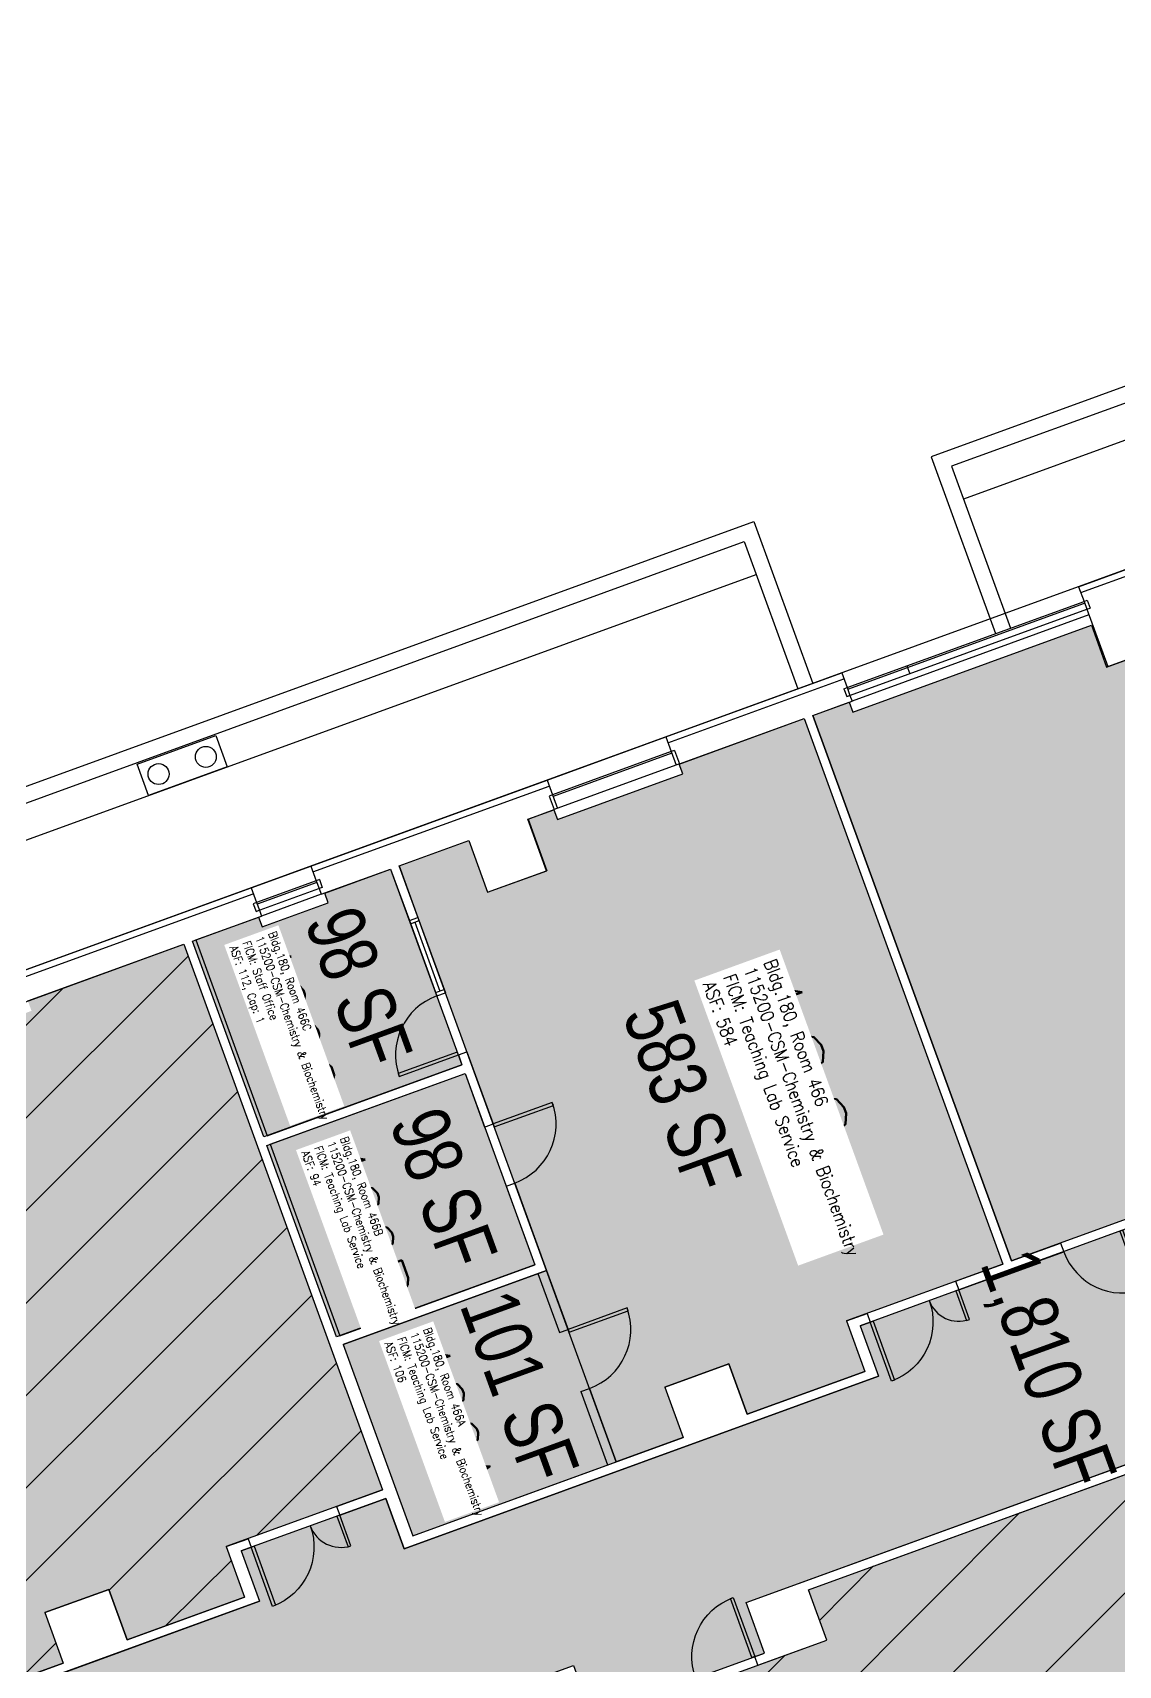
# Model space of a CAD drawing. Header units: inches. Extents: x 69211986 to 69217824, y 27675426 to 27678928.
# Drawn here: x 69213219 to 69213841, y 27677291 to 27678226 of the extents above; entities that cross this region are included whole.
import ezdxf
from ezdxf.enums import TextEntityAlignment as Align

# ---------------------------------------------------------------- set-up
doc = ezdxf.new("R2010")
doc.units = ezdxf.units.IN
doc.header["$LTSCALE"] = 0.25
doc.header["$MEASUREMENT"] = 0
doc.layers.get('0').update_dxf_attribs({"linetype": 'CONTINUOUS'})
for name, color, linetype in [('A-DOOR', 2, 'CONTINUOUS'), ('A-GLAZ', 1, 'CONTINUOUS'), ('A-IDEN-RNUM', 7, 'CONTINUOUS'), ('A-IDEN-SNUM', 4, 'CONTINUOUS'), ('A-IDEN-VNUM', 4, 'CONTINUOUS'), ('A-ROOF', 2, 'CONTINUOUS'), ('A-WALL', 5, 'CONTINUOUS'), ('AREA-ASSIGN', 7, 'CONTINUOUS'), ('AREA-GROSS', 1, 'CONTINUOUS'), ('AREA-TEXT', 3, 'CONTINUOUS'), ('Rooms-Capacity', 4, 'CONTINUOUS'), ('Rooms-Category-Color', 7, 'CONTINUOUS'), ('Rooms-College-Color', 7, 'CONTINUOUS'), ('Rooms-Department-Color', 7, 'CONTINUOUS'), ('Rooms-Division-Color', 7, 'CONTINUOUS'), ('Rooms-Information', 7, 'CONTINUOUS')]:
    doc.layers.add(name, color=color, linetype=linetype)
doc.styles.add('CP_AREA', font='arial.ttf', dxfattribs={"height": 15})
doc.styles.add('CP_ROOMSNUMBER', font='arial.ttf', dxfattribs={"height": 1})
doc.styles.add('ROOMVNUMBER', font='simplex.shx', dxfattribs={"width": 0.85})
pattern_1 = [(45, (0, 0), (-26.516504294, 26.516504294), [])]

# ---------------------------------------------------------------- blocks, each defined once
blk = doc.blocks.new('Z08D36')
at = {"linetype": 'Continuous', "lineweight": -3}
blk.add_lwpolyline([(-18, 0), (-16.25, 0), (-16.25, 36), (-18, 36)], close=True, dxfattribs=at)
blk.add_arc((-18, 0), 36, 0, 90)
blk = doc.blocks.new('rd_od')
at = {"layer": 'A-ROOF'}
blk.add_lwpolyline([(-30, 0), (-30, 24), (30, 24), (30, 0)], close=True, dxfattribs=at)
for centre in [(-18, 12), (18, 12)]:
    blk.add_circle(centre, 7.5, dxfattribs=at)

msp = doc.modelspace()

# ---------------------------------------------------------------- hatches: boundary and pattern name
at = {"layer": 'Rooms-Capacity'}
h = msp.add_hatch(dxfattribs=at)
h.set_pattern_fill('ANSI31', color=256, scale=300, style=0)
h.set_pattern_definition(pattern_1)
h.paths.add_polyline_path([(69212912.84, 27677560.8), (69213044.04, 27677608.55), (69213046.1, 27677602.91), (69213115.16, 27677628.05), (69213123.88, 27677604.09), (69213158.36, 27677616.64), (69213147.59, 27677646.24), (69213180.18, 27677658.1), (69213182.34, 27677652.16), (69213218.53, 27677665.67), (69213216.48, 27677671.31), (69213305.81, 27677703.83), (69213419.57, 27677391.26), (69213330.07, 27677358.68), (69213340.59, 27677329.78), (69213273.28, 27677305.29), (69213262.76, 27677334.18), (69213226.11, 27677320.84), (69213236.63, 27677291.95), (69213065.37, 27677229.61), (69213054.85, 27677258.51), (69212978.98, 27677230.89), (69212965.35, 27677225.94), (69212945.08, 27677281.61), (69212930.64, 27677276.35), (69212905.41, 27677345.66), (69212919.86, 27677350.92), (69212906.52, 27677387.56), (69212892.07, 27677382.31), (69212848.42, 27677502.23), (69212862.87, 27677507.49), (69212851.58, 27677538.5), (69212865.21, 27677543.46), (69212874.9, 27677546.99), (69212876.95, 27677541.35), (69212914.89, 27677555.16)])
h = msp.add_hatch(dxfattribs=at)
h.set_pattern_fill('ANSI31', color=256, scale=300, style=0)
h.set_pattern_definition(pattern_1)
h.paths.add_polyline_path([(69214009.72, 27677073.3), (69214007.67, 27677078.94), (69213834.41, 27677015.88), (69213836.47, 27677010.24), (69213787.78, 27676992.52), (69213777.01, 27677022.12), (69213743.17, 27677009.81), (69213753.95, 27676980.21), (69213739.09, 27676974.8), (69213737.04, 27676980.44), (69213665.27, 27676954.32), (69213667.32, 27676948.68), (69213654.93, 27676944.17), (69213541.16, 27677256.74), (69213674.01, 27677305.09), (69213663.5, 27677333.98), (69213895.37, 27677418.38), (69213905.88, 27677389.48), (69214009.84, 27677427.32), (69214112.83, 27677144.35), (69214098.38, 27677139.09), (69214109.14, 27677109.52), (69214009.72, 27677073.3)])
at = {"layer": 'Rooms-Category-Color', "true_color": 0xe3f498}
for points in [[(69213686.79, 27677842.5), (69213688.84, 27677836.86), (69213825.57, 27677886.62), (69213834.29, 27677862.66), (69213869.4, 27677875.47), (69213860.69, 27677899.4), (69213928.94, 27677924.24), (69213926.89, 27677929.88), (69214016.21, 27677962.39), (69214129.98, 27677649.82), (69214040.47, 27677617.25), (69214050.99, 27677588.36), (69213983.68, 27677563.86), (69213973.17, 27677592.75), (69213936.52, 27677579.41), (69213947.04, 27677550.52), (69213862.82, 27677519.86), (69213862.82, 27677519.86), (69213852.3, 27677548.76), (69213779.71, 27677522.34), (69213665.95, 27677834.9), (69213686.79, 27677842.49)], [(69213517.65, 27677780.93), (69213519.7, 27677775.29), (69213591.47, 27677801.41), (69213589.42, 27677807.05), (69213661.01, 27677833.11), (69213774.78, 27677520.54), (69213685.27, 27677487.96), (69213695.79, 27677459.07), (69213628.48, 27677434.57), (69213617.96, 27677463.47), (69213581.32, 27677450.12), (69213591.83, 27677421.23), (69213553.43, 27677407.25), (69213429.14, 27677748.72), (69213468.96, 27677763.21), (69213479.73, 27677733.61), (69213513.56, 27677745.92), (69213502.79, 27677775.52), (69213517.65, 27677780.93)], [(69212912.84, 27677560.8), (69213044.04, 27677608.55), (69213046.1, 27677602.91), (69213115.16, 27677628.05), (69213123.88, 27677604.09), (69213158.36, 27677616.64), (69213147.59, 27677646.24), (69213180.18, 27677658.1), (69213182.34, 27677652.16), (69213218.53, 27677665.67), (69213216.48, 27677671.31), (69213305.81, 27677703.83), (69213419.57, 27677391.26), (69213330.07, 27677358.68), (69213340.59, 27677329.78), (69213273.28, 27677305.29), (69213262.76, 27677334.18), (69213226.11, 27677320.84), (69213236.63, 27677291.95), (69213065.37, 27677229.61), (69213054.85, 27677258.51), (69212978.98, 27677230.89), (69212965.35, 27677225.94), (69212945.08, 27677281.61), (69212930.64, 27677276.35), (69212905.41, 27677345.66), (69212919.86, 27677350.92), (69212906.52, 27677387.56), (69212892.07, 27677382.31), (69212848.42, 27677502.23), (69212862.87, 27677507.49), (69212851.58, 27677538.5), (69212865.21, 27677543.46), (69212874.9, 27677546.99), (69212876.95, 27677541.35), (69212914.89, 27677555.16)], [(69213353.37, 27677588.51), (69213466.83, 27677629.81), (69213506.76, 27677520.1), (69213393.29, 27677478.8)], [(69213513.49, 27677516.96), (69213396.97, 27677474.55), (69213436.9, 27677364.84), (69213553.43, 27677407.25)], [(69214009.72, 27677073.3), (69214007.67, 27677078.94), (69213834.41, 27677015.88), (69213836.47, 27677010.24), (69213787.78, 27676992.52), (69213777.01, 27677022.12), (69213743.17, 27677009.81), (69213753.95, 27676980.21), (69213739.09, 27676974.8), (69213737.04, 27676980.44), (69213665.27, 27676954.32), (69213667.32, 27676948.68), (69213654.93, 27676944.17), (69213541.16, 27677256.74), (69213674.01, 27677305.09), (69213663.5, 27677333.98), (69213895.37, 27677418.38), (69213905.88, 27677389.48), (69214009.84, 27677427.32), (69214112.83, 27677144.35), (69214098.38, 27677139.09), (69214109.14, 27677109.52), (69214009.72, 27677073.3)]]:
    msp.add_hatch(color=61, dxfattribs=at).paths.add_polyline_path(points)
at = {"layer": 'Rooms-Category-Color', "true_color": 0xadadad}
msp.add_hatch(color=253, dxfattribs=at).paths.add_polyline_path([(69214715.24, 27677718.65), (69214715.79, 27677717.12), (69214762.1, 27677733.98), (69214760.35, 27677738.79), (69214964.12, 27677812.96), (69214968.23, 27677801.63), (69214964.12, 27677812.96), (69214931.28, 27677903.16), (69214927.18, 27677914.44), (69214931.28, 27677903.16), (69214835.44, 27677868.27), (69214813.03, 27677929.82), (69214803.99, 27677926.53), (69214745.26, 27677905.15), (69214734.15, 27677900.95), (69214756.5, 27677839.55), (69214727.52, 27677829), (69214725.76, 27677833.82), (69214679.45, 27677816.96), (69214680.01, 27677815.44), (69214678.83, 27677815.01), (69214680.03, 27677811.72), (69214556.7, 27677766.83), (69214546.18, 27677795.72), (69214463.49, 27677765.63), (69214474, 27677736.73), (69214231.44, 27677648.45), (69214220.93, 27677677.34), (69214048.4, 27677614.55), (69214058.92, 27677585.65), (69213859.68, 27677513.14), (69213849.16, 27677542.03), (69213693.19, 27677485.26), (69213703.71, 27677456.37), (69213431.88, 27677357.43), (69213421.37, 27677386.33), (69213338.67, 27677356.23), (69213349.19, 27677327.33), (69213062.23, 27677222.89), (69213051.71, 27677251.79), (69212967.14, 27677221), (69212977.66, 27677192.11), (69212825.84, 27677136.85), (69212858.67, 27677046.64), (69213055.25, 27677118.19), (69213065.76, 27677089.29), (69213148.46, 27677119.39), (69213137.94, 27677148.28), (69213306.5, 27677209.63), (69213317.01, 27677180.74), (69213401.59, 27677211.52), (69213391.07, 27677240.42), (69213528.85, 27677290.56), (69213539.37, 27677261.67), (69213598.92, 27677283.34), (69213638.39, 27677297.71), (69213627.87, 27677326.6), (69213900.38, 27677425.79), (69213910.9, 27677396.89), (69213995.47, 27677427.68), (69213984.95, 27677456.57), (69214141.53, 27677513.56), (69214152.05, 27677484.66), (69214348.8, 27677556.28), (69214338.28, 27677585.17), (69214610.79, 27677684.36), (69214621.31, 27677655.46), (69214704, 27677685.56), (69214693.48, 27677714.45), (69214712.86, 27677721.51), (69214714.06, 27677718.22)])
at = {"layer": 'Rooms-Category-Color', "true_color": 0xfa9ba3}
msp.add_hatch(color=241, dxfattribs=at).paths.add_polyline_path([(69213348.5, 27677719.37), (69213350.56, 27677713.73), (69213388.5, 27677727.54), (69213386.44, 27677733.17), (69213424.21, 27677746.92), (69213465.04, 27677634.74), (69213351.57, 27677593.45), (69213310.74, 27677705.62)])
at = {"layer": 'Rooms-College-Color', "true_color": 0xffe090}
for points in [[(69213686.79, 27677842.5), (69213688.84, 27677836.86), (69213825.57, 27677886.62), (69213834.29, 27677862.66), (69213869.4, 27677875.47), (69213860.69, 27677899.4), (69213928.94, 27677924.24), (69213926.89, 27677929.88), (69214016.21, 27677962.39), (69214129.98, 27677649.82), (69214040.47, 27677617.25), (69214050.99, 27677588.36), (69213983.68, 27677563.86), (69213973.17, 27677592.75), (69213936.52, 27677579.41), (69213947.04, 27677550.52), (69213862.82, 27677519.86), (69213862.82, 27677519.86), (69213852.3, 27677548.76), (69213779.71, 27677522.34), (69213665.95, 27677834.9), (69213686.79, 27677842.49)], [(69213517.65, 27677780.93), (69213519.7, 27677775.29), (69213591.47, 27677801.41), (69213589.42, 27677807.05), (69213661.01, 27677833.11), (69213774.78, 27677520.54), (69213685.27, 27677487.96), (69213695.79, 27677459.07), (69213628.48, 27677434.57), (69213617.96, 27677463.47), (69213581.32, 27677450.12), (69213591.83, 27677421.23), (69213553.43, 27677407.25), (69213429.14, 27677748.72), (69213468.96, 27677763.21), (69213479.73, 27677733.61), (69213513.56, 27677745.92), (69213502.79, 27677775.52), (69213517.65, 27677780.93)], [(69213348.5, 27677719.37), (69213350.56, 27677713.73), (69213388.5, 27677727.54), (69213386.44, 27677733.17), (69213424.21, 27677746.92), (69213465.04, 27677634.74), (69213351.57, 27677593.45), (69213310.74, 27677705.62)], [(69212912.84, 27677560.8), (69213044.04, 27677608.55), (69213046.1, 27677602.91), (69213115.16, 27677628.05), (69213123.88, 27677604.09), (69213158.36, 27677616.64), (69213147.59, 27677646.24), (69213180.18, 27677658.1), (69213182.34, 27677652.16), (69213218.53, 27677665.67), (69213216.48, 27677671.31), (69213305.81, 27677703.83), (69213419.57, 27677391.26), (69213330.07, 27677358.68), (69213340.59, 27677329.78), (69213273.28, 27677305.29), (69213262.76, 27677334.18), (69213226.11, 27677320.84), (69213236.63, 27677291.95), (69213065.37, 27677229.61), (69213054.85, 27677258.51), (69212978.98, 27677230.89), (69212965.35, 27677225.94), (69212945.08, 27677281.61), (69212930.64, 27677276.35), (69212905.41, 27677345.66), (69212919.86, 27677350.92), (69212906.52, 27677387.56), (69212892.07, 27677382.31), (69212848.42, 27677502.23), (69212862.87, 27677507.49), (69212851.58, 27677538.5), (69212865.21, 27677543.46), (69212874.9, 27677546.99), (69212876.95, 27677541.35), (69212914.89, 27677555.16)], [(69213353.37, 27677588.51), (69213466.83, 27677629.81), (69213506.76, 27677520.1), (69213393.29, 27677478.8)], [(69213513.49, 27677516.96), (69213396.97, 27677474.55), (69213436.9, 27677364.84), (69213553.43, 27677407.25)], [(69214009.72, 27677073.3), (69214007.67, 27677078.94), (69213834.41, 27677015.88), (69213836.47, 27677010.24), (69213787.78, 27676992.52), (69213777.01, 27677022.12), (69213743.17, 27677009.81), (69213753.95, 27676980.21), (69213739.09, 27676974.8), (69213737.04, 27676980.44), (69213665.27, 27676954.32), (69213667.32, 27676948.68), (69213654.93, 27676944.17), (69213541.16, 27677256.74), (69213674.01, 27677305.09), (69213663.5, 27677333.98), (69213895.37, 27677418.38), (69213905.88, 27677389.48), (69214009.84, 27677427.32), (69214112.83, 27677144.35), (69214098.38, 27677139.09), (69214109.14, 27677109.52), (69214009.72, 27677073.3)]]:
    msp.add_hatch(color=41, dxfattribs=at).paths.add_polyline_path(points)
at = {"layer": 'Rooms-College-Color', "true_color": 0xadadad}
msp.add_hatch(color=253, dxfattribs=at).paths.add_polyline_path([(69214715.24, 27677718.65), (69214715.79, 27677717.12), (69214762.1, 27677733.98), (69214760.35, 27677738.79), (69214964.12, 27677812.96), (69214968.23, 27677801.63), (69214964.12, 27677812.96), (69214931.28, 27677903.16), (69214927.18, 27677914.44), (69214931.28, 27677903.16), (69214835.44, 27677868.27), (69214813.03, 27677929.82), (69214803.99, 27677926.53), (69214745.26, 27677905.15), (69214734.15, 27677900.95), (69214756.5, 27677839.55), (69214727.52, 27677829), (69214725.76, 27677833.82), (69214679.45, 27677816.96), (69214680.01, 27677815.44), (69214678.83, 27677815.01), (69214680.03, 27677811.72), (69214556.7, 27677766.83), (69214546.18, 27677795.72), (69214463.49, 27677765.63), (69214474, 27677736.73), (69214231.44, 27677648.45), (69214220.93, 27677677.34), (69214048.4, 27677614.55), (69214058.92, 27677585.65), (69213859.68, 27677513.14), (69213849.16, 27677542.03), (69213693.19, 27677485.26), (69213703.71, 27677456.37), (69213431.88, 27677357.43), (69213421.37, 27677386.33), (69213338.67, 27677356.23), (69213349.19, 27677327.33), (69213062.23, 27677222.89), (69213051.71, 27677251.79), (69212967.14, 27677221), (69212977.66, 27677192.11), (69212825.84, 27677136.85), (69212858.67, 27677046.64), (69213055.25, 27677118.19), (69213065.76, 27677089.29), (69213148.46, 27677119.39), (69213137.94, 27677148.28), (69213306.5, 27677209.63), (69213317.01, 27677180.74), (69213401.59, 27677211.52), (69213391.07, 27677240.42), (69213528.85, 27677290.56), (69213539.37, 27677261.67), (69213598.92, 27677283.34), (69213638.39, 27677297.71), (69213627.87, 27677326.6), (69213900.38, 27677425.79), (69213910.9, 27677396.89), (69213995.47, 27677427.68), (69213984.95, 27677456.57), (69214141.53, 27677513.56), (69214152.05, 27677484.66), (69214348.8, 27677556.28), (69214338.28, 27677585.17), (69214610.79, 27677684.36), (69214621.31, 27677655.46), (69214704, 27677685.56), (69214693.48, 27677714.45), (69214712.86, 27677721.51), (69214714.06, 27677718.22)])
at = {"layer": 'Rooms-Department-Color', "true_color": 0xffe090}
for points in [[(69213686.79, 27677842.5), (69213688.84, 27677836.86), (69213825.57, 27677886.62), (69213834.29, 27677862.66), (69213869.4, 27677875.47), (69213860.69, 27677899.4), (69213928.94, 27677924.24), (69213926.89, 27677929.88), (69214016.21, 27677962.39), (69214129.98, 27677649.82), (69214040.47, 27677617.25), (69214050.99, 27677588.36), (69213983.68, 27677563.86), (69213973.17, 27677592.75), (69213936.52, 27677579.41), (69213947.04, 27677550.52), (69213862.82, 27677519.86), (69213862.82, 27677519.86), (69213852.3, 27677548.76), (69213779.71, 27677522.34), (69213665.95, 27677834.9), (69213686.79, 27677842.49)], [(69213517.65, 27677780.93), (69213519.7, 27677775.29), (69213591.47, 27677801.41), (69213589.42, 27677807.05), (69213661.01, 27677833.11), (69213774.78, 27677520.54), (69213685.27, 27677487.96), (69213695.79, 27677459.07), (69213628.48, 27677434.57), (69213617.96, 27677463.47), (69213581.32, 27677450.12), (69213591.83, 27677421.23), (69213553.43, 27677407.25), (69213429.14, 27677748.72), (69213468.96, 27677763.21), (69213479.73, 27677733.61), (69213513.56, 27677745.92), (69213502.79, 27677775.52), (69213517.65, 27677780.93)], [(69213348.5, 27677719.37), (69213350.56, 27677713.73), (69213388.5, 27677727.54), (69213386.44, 27677733.17), (69213424.21, 27677746.92), (69213465.04, 27677634.74), (69213351.57, 27677593.45), (69213310.74, 27677705.62)], [(69212912.84, 27677560.8), (69213044.04, 27677608.55), (69213046.1, 27677602.91), (69213115.16, 27677628.05), (69213123.88, 27677604.09), (69213158.36, 27677616.64), (69213147.59, 27677646.24), (69213180.18, 27677658.1), (69213182.34, 27677652.16), (69213218.53, 27677665.67), (69213216.48, 27677671.31), (69213305.81, 27677703.83), (69213419.57, 27677391.26), (69213330.07, 27677358.68), (69213340.59, 27677329.78), (69213273.28, 27677305.29), (69213262.76, 27677334.18), (69213226.11, 27677320.84), (69213236.63, 27677291.95), (69213065.37, 27677229.61), (69213054.85, 27677258.51), (69212978.98, 27677230.89), (69212965.35, 27677225.94), (69212945.08, 27677281.61), (69212930.64, 27677276.35), (69212905.41, 27677345.66), (69212919.86, 27677350.92), (69212906.52, 27677387.56), (69212892.07, 27677382.31), (69212848.42, 27677502.23), (69212862.87, 27677507.49), (69212851.58, 27677538.5), (69212865.21, 27677543.46), (69212874.9, 27677546.99), (69212876.95, 27677541.35), (69212914.89, 27677555.16)], [(69213353.37, 27677588.51), (69213466.83, 27677629.81), (69213506.76, 27677520.1), (69213393.29, 27677478.8)], [(69213513.49, 27677516.96), (69213396.97, 27677474.55), (69213436.9, 27677364.84), (69213553.43, 27677407.25)], [(69214009.72, 27677073.3), (69214007.67, 27677078.94), (69213834.41, 27677015.88), (69213836.47, 27677010.24), (69213787.78, 27676992.52), (69213777.01, 27677022.12), (69213743.17, 27677009.81), (69213753.95, 27676980.21), (69213739.09, 27676974.8), (69213737.04, 27676980.44), (69213665.27, 27676954.32), (69213667.32, 27676948.68), (69213654.93, 27676944.17), (69213541.16, 27677256.74), (69213674.01, 27677305.09), (69213663.5, 27677333.98), (69213895.37, 27677418.38), (69213905.88, 27677389.48), (69214009.84, 27677427.32), (69214112.83, 27677144.35), (69214098.38, 27677139.09), (69214109.14, 27677109.52), (69214009.72, 27677073.3)]]:
    msp.add_hatch(color=41, dxfattribs=at).paths.add_polyline_path(points)
at = {"layer": 'Rooms-Department-Color', "true_color": 0xacacac}
msp.add_hatch(color=253, dxfattribs=at).paths.add_polyline_path([(69214715.24, 27677718.65), (69214715.79, 27677717.12), (69214762.1, 27677733.98), (69214760.35, 27677738.79), (69214964.12, 27677812.96), (69214968.23, 27677801.63), (69214964.12, 27677812.96), (69214931.28, 27677903.16), (69214927.18, 27677914.44), (69214931.28, 27677903.16), (69214835.44, 27677868.27), (69214813.03, 27677929.82), (69214803.99, 27677926.53), (69214745.26, 27677905.15), (69214734.15, 27677900.95), (69214756.5, 27677839.55), (69214727.52, 27677829), (69214725.76, 27677833.82), (69214679.45, 27677816.96), (69214680.01, 27677815.44), (69214678.83, 27677815.01), (69214680.03, 27677811.72), (69214556.7, 27677766.83), (69214546.18, 27677795.72), (69214463.49, 27677765.63), (69214474, 27677736.73), (69214231.44, 27677648.45), (69214220.93, 27677677.34), (69214048.4, 27677614.55), (69214058.92, 27677585.65), (69213859.68, 27677513.14), (69213849.16, 27677542.03), (69213693.19, 27677485.26), (69213703.71, 27677456.37), (69213431.88, 27677357.43), (69213421.37, 27677386.33), (69213338.67, 27677356.23), (69213349.19, 27677327.33), (69213062.23, 27677222.89), (69213051.71, 27677251.79), (69212967.14, 27677221), (69212977.66, 27677192.11), (69212825.84, 27677136.85), (69212858.67, 27677046.64), (69213055.25, 27677118.19), (69213065.76, 27677089.29), (69213148.46, 27677119.39), (69213137.94, 27677148.28), (69213306.5, 27677209.63), (69213317.01, 27677180.74), (69213401.59, 27677211.52), (69213391.07, 27677240.42), (69213528.85, 27677290.56), (69213539.37, 27677261.67), (69213598.92, 27677283.34), (69213638.39, 27677297.71), (69213627.87, 27677326.6), (69213900.38, 27677425.79), (69213910.9, 27677396.89), (69213995.47, 27677427.68), (69213984.95, 27677456.57), (69214141.53, 27677513.56), (69214152.05, 27677484.66), (69214348.8, 27677556.28), (69214338.28, 27677585.17), (69214610.79, 27677684.36), (69214621.31, 27677655.46), (69214704, 27677685.56), (69214693.48, 27677714.45), (69214712.86, 27677721.51), (69214714.06, 27677718.22)])
at = {"layer": 'Rooms-Division-Color', "true_color": 0xffe090}
for points in [[(69213686.79, 27677842.5), (69213688.84, 27677836.86), (69213825.57, 27677886.62), (69213834.29, 27677862.66), (69213869.4, 27677875.47), (69213860.69, 27677899.4), (69213928.94, 27677924.24), (69213926.89, 27677929.88), (69214016.21, 27677962.39), (69214129.98, 27677649.82), (69214040.47, 27677617.25), (69214050.99, 27677588.36), (69213983.68, 27677563.86), (69213973.17, 27677592.75), (69213936.52, 27677579.41), (69213947.04, 27677550.52), (69213862.82, 27677519.86), (69213862.82, 27677519.86), (69213852.3, 27677548.76), (69213779.71, 27677522.34), (69213665.95, 27677834.9), (69213686.79, 27677842.49)], [(69213517.65, 27677780.93), (69213519.7, 27677775.29), (69213591.47, 27677801.41), (69213589.42, 27677807.05), (69213661.01, 27677833.11), (69213774.78, 27677520.54), (69213685.27, 27677487.96), (69213695.79, 27677459.07), (69213628.48, 27677434.57), (69213617.96, 27677463.47), (69213581.32, 27677450.12), (69213591.83, 27677421.23), (69213553.43, 27677407.25), (69213429.14, 27677748.72), (69213468.96, 27677763.21), (69213479.73, 27677733.61), (69213513.56, 27677745.92), (69213502.79, 27677775.52), (69213517.65, 27677780.93)], [(69213348.5, 27677719.37), (69213350.56, 27677713.73), (69213388.5, 27677727.54), (69213386.44, 27677733.17), (69213424.21, 27677746.92), (69213465.04, 27677634.74), (69213351.57, 27677593.45), (69213310.74, 27677705.62)], [(69212912.84, 27677560.8), (69213044.04, 27677608.55), (69213046.1, 27677602.91), (69213115.16, 27677628.05), (69213123.88, 27677604.09), (69213158.36, 27677616.64), (69213147.59, 27677646.24), (69213180.18, 27677658.1), (69213182.34, 27677652.16), (69213218.53, 27677665.67), (69213216.48, 27677671.31), (69213305.81, 27677703.83), (69213419.57, 27677391.26), (69213330.07, 27677358.68), (69213340.59, 27677329.78), (69213273.28, 27677305.29), (69213262.76, 27677334.18), (69213226.11, 27677320.84), (69213236.63, 27677291.95), (69213065.37, 27677229.61), (69213054.85, 27677258.51), (69212978.98, 27677230.89), (69212965.35, 27677225.94), (69212945.08, 27677281.61), (69212930.64, 27677276.35), (69212905.41, 27677345.66), (69212919.86, 27677350.92), (69212906.52, 27677387.56), (69212892.07, 27677382.31), (69212848.42, 27677502.23), (69212862.87, 27677507.49), (69212851.58, 27677538.5), (69212865.21, 27677543.46), (69212874.9, 27677546.99), (69212876.95, 27677541.35), (69212914.89, 27677555.16)], [(69213353.37, 27677588.51), (69213466.83, 27677629.81), (69213506.76, 27677520.1), (69213393.29, 27677478.8)], [(69213513.49, 27677516.96), (69213396.97, 27677474.55), (69213436.9, 27677364.84), (69213553.43, 27677407.25)], [(69214009.72, 27677073.3), (69214007.67, 27677078.94), (69213834.41, 27677015.88), (69213836.47, 27677010.24), (69213787.78, 27676992.52), (69213777.01, 27677022.12), (69213743.17, 27677009.81), (69213753.95, 27676980.21), (69213739.09, 27676974.8), (69213737.04, 27676980.44), (69213665.27, 27676954.32), (69213667.32, 27676948.68), (69213654.93, 27676944.17), (69213541.16, 27677256.74), (69213674.01, 27677305.09), (69213663.5, 27677333.98), (69213895.37, 27677418.38), (69213905.88, 27677389.48), (69214009.84, 27677427.32), (69214112.83, 27677144.35), (69214098.38, 27677139.09), (69214109.14, 27677109.52), (69214009.72, 27677073.3)]]:
    msp.add_hatch(color=41, dxfattribs=at).paths.add_polyline_path(points)
at = {"layer": 'Rooms-Division-Color', "true_color": 0xadadad}
msp.add_hatch(color=253, dxfattribs=at).paths.add_polyline_path([(69214715.24, 27677718.65), (69214715.79, 27677717.12), (69214762.1, 27677733.98), (69214760.35, 27677738.79), (69214964.12, 27677812.96), (69214968.23, 27677801.63), (69214964.12, 27677812.96), (69214931.28, 27677903.16), (69214927.18, 27677914.44), (69214931.28, 27677903.16), (69214835.44, 27677868.27), (69214813.03, 27677929.82), (69214803.99, 27677926.53), (69214745.26, 27677905.15), (69214734.15, 27677900.95), (69214756.5, 27677839.55), (69214727.52, 27677829), (69214725.76, 27677833.82), (69214679.45, 27677816.96), (69214680.01, 27677815.44), (69214678.83, 27677815.01), (69214680.03, 27677811.72), (69214556.7, 27677766.83), (69214546.18, 27677795.72), (69214463.49, 27677765.63), (69214474, 27677736.73), (69214231.44, 27677648.45), (69214220.93, 27677677.34), (69214048.4, 27677614.55), (69214058.92, 27677585.65), (69213859.68, 27677513.14), (69213849.16, 27677542.03), (69213693.19, 27677485.26), (69213703.71, 27677456.37), (69213431.88, 27677357.43), (69213421.37, 27677386.33), (69213338.67, 27677356.23), (69213349.19, 27677327.33), (69213062.23, 27677222.89), (69213051.71, 27677251.79), (69212967.14, 27677221), (69212977.66, 27677192.11), (69212825.84, 27677136.85), (69212858.67, 27677046.64), (69213055.25, 27677118.19), (69213065.76, 27677089.29), (69213148.46, 27677119.39), (69213137.94, 27677148.28), (69213306.5, 27677209.63), (69213317.01, 27677180.74), (69213401.59, 27677211.52), (69213391.07, 27677240.42), (69213528.85, 27677290.56), (69213539.37, 27677261.67), (69213598.92, 27677283.34), (69213638.39, 27677297.71), (69213627.87, 27677326.6), (69213900.38, 27677425.79), (69213910.9, 27677396.89), (69213995.47, 27677427.68), (69213984.95, 27677456.57), (69214141.53, 27677513.56), (69214152.05, 27677484.66), (69214348.8, 27677556.28), (69214338.28, 27677585.17), (69214610.79, 27677684.36), (69214621.31, 27677655.46), (69214704, 27677685.56), (69214693.48, 27677714.45), (69214712.86, 27677721.51), (69214714.06, 27677718.22)])

# ---------------------------------------------------------------- linework, layer by layer
at = {"layer": 'A-DOOR'}
for points in [[(69213749.58, 27677505.79), (69213747.93, 27677505.19), (69213754.09, 27677488.27), (69213755.73, 27677488.87)], [(69213395.06, 27677376.75), (69213393.41, 27677376.15), (69213399.83, 27677358.53), (69213401.47, 27677359.13)]]:
    msp.add_lwpolyline(points, close=True, dxfattribs=at)
for centre, radius, start, end in [((69213749.58, 27677505.79), 18, 199.99998, 289.99998), ((69213395.71, 27677376.87), 18.65, 199.66842, 287.99322)]:
    msp.add_arc(centre, radius, start, end, dxfattribs=at)
at = {"layer": 'A-GLAZ'}
for p, q in [((69213685.42, 27677845.72), (69213822.97, 27677895.78)), ((69213685.68, 27677850.86), (69213821.34, 27677900.24)), ((69213686.02, 27677849.93), (69213821.69, 27677899.3)), ((69213821.34, 27677900.24), (69213822.97, 27677895.78)), ((69213824.16, 27677892.49), (69213688.5, 27677843.11)), ((69213719.86, 27677863.31), (69213721.48, 27677858.84)), ((69213685.68, 27677850.86), (69213687.3, 27677846.4)), ((69213513.8, 27677797.89), (69213581.81, 27677822.64)), ((69213584.89, 27677814.18), (69213516.88, 27677789.43)), ((69213585.23, 27677813.24), (69213517.22, 27677788.49)), ((69213584.89, 27677814.18), (69213587.71, 27677806.43)), ((69213589.59, 27677807.11), (69213517.82, 27677780.99)), ((69213516.88, 27677789.43), (69213519.7, 27677781.68)), ((69213344.31, 27677736.2), (69213378.49, 27677748.64)), ((69213385.07, 27677736.4), (69213347.13, 27677722.59)), ((69213381.57, 27677740.18), (69213347.39, 27677727.74)), ((69213381.91, 27677739.24), (69213347.73, 27677726.8)), ((69213381.57, 27677740.18), (69213383.19, 27677735.72)), ((69213347.39, 27677727.74), (69213349.01, 27677723.27)), ((69213384.39, 27677732.43), (69213350.21, 27677719.99)), ((69213434.94, 27677717.44), (69213450.67, 27677674.21)), ((69213435.62, 27677715.56), (69213440.56, 27677717.35)), ((69213439.87, 27677719.23), (69213455.61, 27677676.01)), ((69213438.09, 27677716.46), (69213452.45, 27677676.99)), ((69213449.99, 27677676.09), (69213454.92, 27677677.89)), ((69213450.67, 27677674.21), (69213455.61, 27677676.01))]:
    msp.add_line(p, q, dxfattribs=at)
at = {"layer": 'A-ROOF'}
for p, q in [((69214396.37, 27678214.63), (69213745.4, 27677977.69)), ((69214403.21, 27678195.83), (69213752.24, 27677958.9)), ((69213745.4, 27677977.69), (69213779.18, 27677884.9)), ((69212975.79, 27677697.58), (69213626.77, 27677934.51)), ((69213626.77, 27677934.51), (69213657.46, 27677850.17)), ((69212982.63, 27677678.78), (69213633.61, 27677915.72))]:
    msp.add_line(p, q, dxfattribs=at)
for points in [[(69214431.42, 27678144.64), (69214401.75, 27678226.16), (69213733.87, 27677983.07), (69213770.72, 27677881.82)], [(69212998.03, 27677610.16), (69212964.26, 27677702.96), (69213632.14, 27677946.05), (69213665.92, 27677853.25)]]:
    msp.add_lwpolyline(points, dxfattribs=at)
at = {"layer": 'A-WALL'}
for p, q in [((69213818.26, 27677908.7), (69213852.09, 27677921.01)), ((69213819.5, 27677905.29), (69213853.33, 27677917.61)), ((69213818.26, 27677908.7), (69213821.34, 27677900.24)), ((69213821.34, 27677900.24), (69213823.22, 27677900.93, 0)), ((69213822.97, 27677895.78), (69213824.85, 27677896.46)), ((69213822.97, 27677895.78), (69213834.94, 27677862.89)), ((69213823.22, 27677900.93), (69213824.85, 27677896.46)), ((69213834.94, 27677862.89), (69213868.77, 27677875.2)), ((69213581.81, 27677822.64), (69213682.6, 27677859.32)), ((69213682.6, 27677859.32), (69213685.68, 27677850.86)), ((69213583.05, 27677819.23), (69213683.84, 27677855.92)), ((69213683.8, 27677850.18), (69213685.68, 27677850.86)), ((69213683.8, 27677850.18), (69213685.42, 27677845.72)), ((69213665.94, 27677834.9), (69213688.5, 27677843.11)), ((69213685.42, 27677845.72), (69213687.3, 27677846.4)), ((69213687.3, 27677846.4), (69213688.5, 27677843.11)), ((69213589.59, 27677807.11), (69213661.01, 27677833.11)), ((69213661.01, 27677833.11), (69213774.77, 27677520.54)), ((69213665.94, 27677834.9), (69213779.71, 27677522.34)), ((69213581.81, 27677822.64), (69213584.89, 27677814.18)), ((69213586.77, 27677814.87), (69213584.89, 27677814.18)), ((69213586.77, 27677814.87), (69213589.59, 27677807.11)), ((69213378.49, 27677748.64), (69213513.8, 27677797.89)), ((69213379.73, 27677745.23), (69213515.04, 27677794.48)), ((69213513.8, 27677797.89), (69213516.88, 27677789.43)), ((69213516.88, 27677789.43), (69213515, 27677788.75)), ((69213515, 27677788.75), (69213517.82, 27677780.99)), ((69213502.97, 27677775.59), (69213517.82, 27677780.99)), ((69213502.97, 27677775.59), (69213513.74, 27677745.98)), ((69213429.14, 27677748.72), (69213468.96, 27677763.21)), ((69213468.96, 27677763.21), (69213479.73, 27677733.61)), ((69213378.49, 27677748.64), (69213381.57, 27677740.18)), ((69213384.39, 27677732.43), (69213424.21, 27677746.92)), ((69213424.21, 27677746.92), (69213434.94, 27677717.44)), ((69213429.14, 27677748.72), (69213439.87, 27677719.23)), ((69213479.73, 27677733.61), (69213513.74, 27677745.98)), ((69213209.34, 27677687.07), (69213344.31, 27677736.2)), ((69213344.31, 27677736.2), (69213347.39, 27677727.74)), ((69213383.45, 27677740.86), (69213381.57, 27677740.18)), ((69213385.07, 27677736.4), (69213383.19, 27677735.72)), ((69213383.19, 27677735.72), (69213384.39, 27677732.43)), ((69213383.45, 27677740.86), (69213385.07, 27677736.4)), ((69213210.58, 27677683.67), (69213345.55, 27677732.79)), ((69213347.39, 27677727.74), (69213345.51, 27677727.05)), ((69213345.51, 27677727.05), (69213347.13, 27677722.59)), ((69213312.62, 27677706.3), (69213350.21, 27677719.99)), ((69213347.13, 27677722.59), (69213349.01, 27677723.27)), ((69213349.01, 27677723.27), (69213350.21, 27677719.99)), ((69213434.94, 27677717.44), (69213439.87, 27677719.23)), ((69213215.24, 27677670.86), (69213305.81, 27677703.83)), ((69213305.81, 27677703.83), (69213419.57, 27677391.26)), ((69213312.62, 27677706.3), (69213353.45, 27677594.13)), ((69213462.98, 27677640.38), (69213467.92, 27677642.18)), ((69213467.92, 27677642.18), (69213482.97, 27677600.83)), ((69213353.45, 27677594.13), (69213465.04, 27677634.74)), ((69213462.98, 27677640.38), (69213465.04, 27677634.74)), ((69213355.24, 27677589.2), (69213466.83, 27677629.81)), ((69213466.83, 27677629.81), (69213478.03, 27677599.04)), ((69213478.03, 27677599.04), (69213482.97, 27677600.83)), ((69213355.24, 27677589.2), (69213395.17, 27677479.49)), ((69213490.35, 27677565.21), (69213495.28, 27677567)), ((69213495.28, 27677567), (69213513.49, 27677516.96)), ((69213490.35, 27677565.21), (69213506.76, 27677520.1)), ((69213779.71, 27677522.34), (69213807.9, 27677532.6)), ((69213807.9, 27677532.6), (69213809.69, 27677527.67)), ((69213395.17, 27677479.49), (69213506.76, 27677520.1)), ((69213747.78, 27677510.72), (69213774.77, 27677520.54)), ((69213749.58, 27677505.79), (69213809.69, 27677527.67)), ((69213396.97, 27677474.55), (69213513.49, 27677516.96)), ((69213508.56, 27677515.17), (69213520.87, 27677481.34)), ((69213513.49, 27677516.96), (69213525.8, 27677483.13)), ((69213747.78, 27677510.72), (69213749.58, 27677505.79)), ((69213685.27, 27677487.97), (69213697.04, 27677492.25)), ((69213697.04, 27677492.25), (69213698.83, 27677487.31)), ((69213520.87, 27677481.34), (69213525.8, 27677483.13)), ((69213685.27, 27677487.97), (69213695.79, 27677459.07)), ((69213693.19, 27677485.26), (69213698.83, 27677487.32)), ((69213693.19, 27677485.26), (69213697.64, 27677486.88)), ((69213693.19, 27677485.26), (69213703.71, 27677456.37)), ((69213396.97, 27677474.55), (69213436.9, 27677364.84)), ((69213431.88, 27677357.43), (69213703.71, 27677456.37)), ((69213581.32, 27677450.13), (69213617.96, 27677463.47)), ((69213617.96, 27677463.47), (69213628.48, 27677434.57)), ((69213628.48, 27677434.57), (69213695.79, 27677459.07)), ((69213533.18, 27677447.51), (69213538.12, 27677449.31)), ((69213533.18, 27677447.51), (69213548.49, 27677405.46)), ((69213538.12, 27677449.31), (69213553.42, 27677407.25)), ((69213581.32, 27677450.13), (69213591.83, 27677421.23)), ((69213436.9, 27677364.84), (69213591.83, 27677421.23)), ((69213627.87, 27677326.6), (69213900.38, 27677425.79)), ((69213663.5, 27677333.98), (69213895.37, 27677418.38)), ((69213393.26, 27677381.68), (69213419.57, 27677391.26)), ((69213393.26, 27677381.68), (69213395.05, 27677376.75)), ((69213395.05, 27677376.75), (69213421.37, 27677386.33)), ((69213421.37, 27677386.33), (69213431.88, 27677357.43)), ((69213330.06, 27677358.68), (69213342.52, 27677363.21)), ((69213342.52, 27677363.21), (69213344.31, 27677358.28)), ((69213330.06, 27677358.68), (69213340.58, 27677329.79)), ((69213338.67, 27677356.23), (69213344.31, 27677358.28)), ((69213338.67, 27677356.23), (69213349.19, 27677327.33)), ((69213226.11, 27677320.85), (69213262.76, 27677334.19)), ((69213262.76, 27677334.19), (69213273.28, 27677305.29)), ((69213674.01, 27677305.09), (69213663.5, 27677333.98)), ((69213062.23, 27677222.89), (69213349.19, 27677327.33)), ((69213273.28, 27677305.29), (69213340.58, 27677329.79)), ((69213638.39, 27677297.71), (69213627.87, 27677326.6)), ((69213226.11, 27677320.85), (69213236.63, 27677291.95)), ((69213634.55, 27677290.72), (69213674.01, 27677305.09)), ((69213632.75, 27677295.66), (69213638.39, 27677297.71)), ((69213634.55, 27677290.72), (69213632.75, 27677295.66)), ((69213065.37, 27677229.62), (69213236.63, 27677291.95))]:
    msp.add_line(p, q, dxfattribs=at)
at = {"layer": 'AREA-ASSIGN'}
for points in [[(69213686.79, 27677842.5), (69213688.84, 27677836.86), (69213825.57, 27677886.62), (69213834.29, 27677862.66), (69213869.4, 27677875.47), (69213860.69, 27677899.4), (69213928.94, 27677924.24), (69213926.89, 27677929.88), (69214016.21, 27677962.39), (69214129.98, 27677649.82), (69214040.47, 27677617.25), (69214050.99, 27677588.36), (69213983.68, 27677563.86), (69213973.17, 27677592.75), (69213936.52, 27677579.41), (69213947.04, 27677550.52), (69213862.82, 27677519.86), (69213862.82, 27677519.86), (69213852.3, 27677548.76), (69213779.71, 27677522.34), (69213665.95, 27677834.9), (69213686.79, 27677842.49)], [(69213517.65, 27677780.93), (69213519.7, 27677775.29), (69213591.47, 27677801.41), (69213589.42, 27677807.05), (69213661.01, 27677833.11), (69213774.78, 27677520.54), (69213685.27, 27677487.96), (69213695.79, 27677459.07), (69213628.48, 27677434.57), (69213617.96, 27677463.47), (69213581.32, 27677450.12), (69213591.83, 27677421.23), (69213553.43, 27677407.25), (69213429.14, 27677748.72), (69213468.96, 27677763.21), (69213479.73, 27677733.61), (69213513.56, 27677745.92), (69213502.79, 27677775.52), (69213517.65, 27677780.93)], [(69213513.49, 27677516.96), (69213396.97, 27677474.55), (69213436.9, 27677364.84), (69213553.43, 27677407.25)], [(69214009.72, 27677073.3), (69214007.67, 27677078.94), (69213834.41, 27677015.88), (69213836.47, 27677010.24), (69213787.78, 27676992.52), (69213777.01, 27677022.12), (69213743.17, 27677009.81), (69213753.95, 27676980.21), (69213739.09, 27676974.8), (69213737.04, 27676980.44), (69213665.27, 27676954.32), (69213667.32, 27676948.68), (69213654.93, 27676944.17), (69213541.16, 27677256.74), (69213674.01, 27677305.09), (69213663.5, 27677333.98), (69213895.37, 27677418.38), (69213905.88, 27677389.48), (69214009.84, 27677427.32), (69214112.83, 27677144.35), (69214098.38, 27677139.09), (69214109.14, 27677109.52), (69214009.72, 27677073.3)]]:
    msp.add_lwpolyline(points, close=True, dxfattribs=at)
at = {"layer": 'AREA-ASSIGN', "elevation": 0}
for points in [[(69213348.5, 27677719.37), (69213350.56, 27677713.73), (69213388.5, 27677727.54), (69213386.44, 27677733.17), (69213424.21, 27677746.92), (69213465.04, 27677634.74), (69213351.57, 27677593.45), (69213310.74, 27677705.62), (69213348.5, 27677719.37)], [(69213353.37, 27677588.51), (69213466.83, 27677629.81), (69213506.76, 27677520.1), (69213393.29, 27677478.8)]]:
    msp.add_lwpolyline(points, close=True, dxfattribs=at)
at = {"layer": 'AREA-ASSIGN'}
for points in [[(69214474, 27677736.73), (69214231.44, 27677648.45), (69214220.93, 27677677.34), (69214048.4, 27677614.55), (69214058.92, 27677585.65), (69213859.68, 27677513.14), (69213849.16, 27677542.03), (69213693.19, 27677485.26), (69213703.71, 27677456.37), (69213431.88, 27677357.43), (69213421.37, 27677386.33), (69213338.67, 27677356.23), (69213349.19, 27677327.33), (69213062.23, 27677222.89)], [(69213216.48, 27677671.31), (69213305.81, 27677703.83), (69213419.57, 27677391.26), (69213330.07, 27677358.68), (69213340.59, 27677329.78), (69213273.28, 27677305.29), (69213262.76, 27677334.18), (69213226.11, 27677320.84), (69213236.63, 27677291.95), (69213065.37, 27677229.61)], [(69213137.94, 27677148.28), (69213306.5, 27677209.63), (69213317.01, 27677180.74), (69213401.59, 27677211.52), (69213391.07, 27677240.42), (69213528.85, 27677290.56), (69213539.37, 27677261.67), (69213598.92, 27677283.34), (69213638.39, 27677297.71), (69213627.87, 27677326.6), (69213900.38, 27677425.79), (69213910.9, 27677396.89), (69213995.47, 27677427.68), (69213984.95, 27677456.57), (69214141.53, 27677513.56), (69214152.05, 27677484.66), (69214348.8, 27677556.28), (69214338.28, 27677585.17), (69214610.79, 27677684.36)]]:
    msp.add_lwpolyline(points, dxfattribs=at)
at = {"layer": 'AREA-GROSS'}
msp.add_lwpolyline([(69214491.09, 27678166.36), (69213976.14, 27677978.93), (69213980.01, 27677967.57), (69212852.12, 27677557.05), (69212818.31, 27677649.84), (69212769.8, 27677632.18), (69212785.53, 27677588.95), (69212633.09, 27677533.47), (69212611.28, 27677574.48), (69212551.93, 27677552.88), (69212780.27, 27677123.45), (69212814.24, 27677135.82), (69212849.13, 27677039.97), (69212800.26, 27677022.19), (69212931.22, 27676662.4), (69213083.45, 27676717.81), (69213087.55, 27676706.53), (69213383.55, 27676814.27), (69213379.45, 27676825.55), (69214114.88, 27677093.22), (69214119.16, 27677082.01), (69214601.57, 27677257.59)], dxfattribs=at)

# ---------------------------------------------------------------- block references
at = {"layer": 'A-DOOR'}
for p, rotation in [((69213456.83, 27677657.3), 110.0000489201732), ((69213489.12, 27677583.92), 290.0000489201732), ((69213826.61, 27677533.82), 200.0000205259402), ((69213531.96, 27677466.22), 290.0000489201732)]:
    msp.add_blockref('Z08D36', p, dxfattribs=dict(at, rotation=rotation))
at = {"layer": 'A-DOOR', "xscale": -1}
for p, rotation in [((69213715.75, 27677493.47), 199.9999794740627), ((69213361.23, 27677364.43), 199.9999589383763), ((69213615.84, 27677289.5), 19.99997947406266)]:
    msp.add_blockref('Z08D36', p, dxfattribs=dict(at, rotation=rotation))
at = {"layer": 'A-ROOF', "xscale": 0.7999999999997195, "yscale": 0.7999999999997195, "zscale": 0.7999999999997195, "rotation": 20.00001264789006}
msp.add_blockref('rd_od', (69213308.12, 27677797.25), dxfattribs=at)

# ---------------------------------------------------------------- texts
at = {"layer": 'A-IDEN-RNUM', "style": 'CP_ROOMSNUMBER'}
for s, p in [('0466-C0', (69213351.49, 27677653.88)), ('0466-00', (69213634.82, 27677631.1)), ('0466-B0', (69213393.82, 27677537.52)), ('0466-A0', (69213441.85, 27677426.84))]:
    msp.add_text(s, height=1, dxfattribs=at).set_placement(p, align=Align.MIDDLE)
at = {"layer": 'A-IDEN-SNUM', "style": 'CP_ROOMSNUMBER'}
for s, p in [('18000466C0', (69213351.49, 27677653.88)), ('1800046600', (69213634.82, 27677631.1)), ('18000466B0', (69213393.82, 27677537.52)), ('18000466A0', (69213441.85, 27677426.84))]:
    msp.add_text(s, height=1, dxfattribs=at).set_placement(p, align=Align.MIDDLE)
at = {"layer": 'A-IDEN-VNUM', "style": 'ROOMVNUMBER', "width": 0.85}
for s, height, p in [('466C', 33, (69213363.09, 27677660.05)), ('466', 52, (69213646.43, 27677637.27)), ('466B', 33, (69213405.43, 27677543.69)), ('466A', 33, (69213453.46, 27677433.01))]:
    msp.add_text(s, height=height, rotation=290, dxfattribs=at).set_placement(p, align=Align.MIDDLE)
at = {"layer": 'AREA-TEXT', "style": 'CP_AREA', "width": 0.75}
for s, p in [('98 SF', (69213406.06, 27677679.03)), ('583 SF', (69213591.4, 27677616.68)), ('98 SF', (69213454.72, 27677563.93)), ('1,810 SF', (69213801.22, 27677460.57)), ('101 SF', (69213498.13, 27677450.35))]:
    msp.add_text(s, height=33, rotation=290, dxfattribs=at).set_placement(p, align=Align.MIDDLE_CENTER)

# ---------------------------------------------------------------- next in the draw order: texts
at = {"layer": 'Rooms-Information', "attachment_point": 7, "rotation": 290, "style": 'ROOMVNUMBER', "bg_fill": 3, "box_fill_scale": 1.5, "bg_fill_color": 256, "bg_fill_true_color": 13158600, "bg_fill_transparency": 0}
for s, insert, char_height, width in [('Bldg.180, Room 466^M^J115200-CSM-Chemistry & Biochemistry^M^JFICM: Teaching Lab Service^M^JASF: 584', (69213602.92, 27677680.79), 7.4286, 166.4), ('Bldg.180, Room 466B^M^J115200-CSM-Chemistry & Biochemistry^M^JFICM: Teaching Lab Service^M^JASF: 94', (69213373.02, 27677584.49), 4.7143, 105.6)]:
    msp.add_mtext(s, dxfattribs=dict(at, insert=insert, char_height=char_height, width=width))

# ---------------------------------------------------------------- next in the draw order: texts
at = {"layer": 'Rooms-Information', "char_height": 4.7143, "width": 105.6, "attachment_point": 7, "rotation": 290, "style": 'ROOMVNUMBER', "bg_fill": 3, "box_fill_scale": 1.5, "bg_fill_color": 256, "bg_fill_true_color": 13158600, "bg_fill_transparency": 0}
for s, insert in [('Bldg.180, Room 466C^M^J115200-CSM-Chemistry & Biochemistry^M^JFICM: Staff Office^M^JASF: 112, Cap: 1', (69213330.45, 27677701.48)), ('Bldg.180, Room 466A^M^J115200-CSM-Chemistry & Biochemistry^M^JFICM: Teaching Lab Service^M^JASF: 106', (69213420.59, 27677475.07))]:
    msp.add_mtext(s, dxfattribs=dict(at, insert=insert))

doc.saveas('drawing.dxf')
